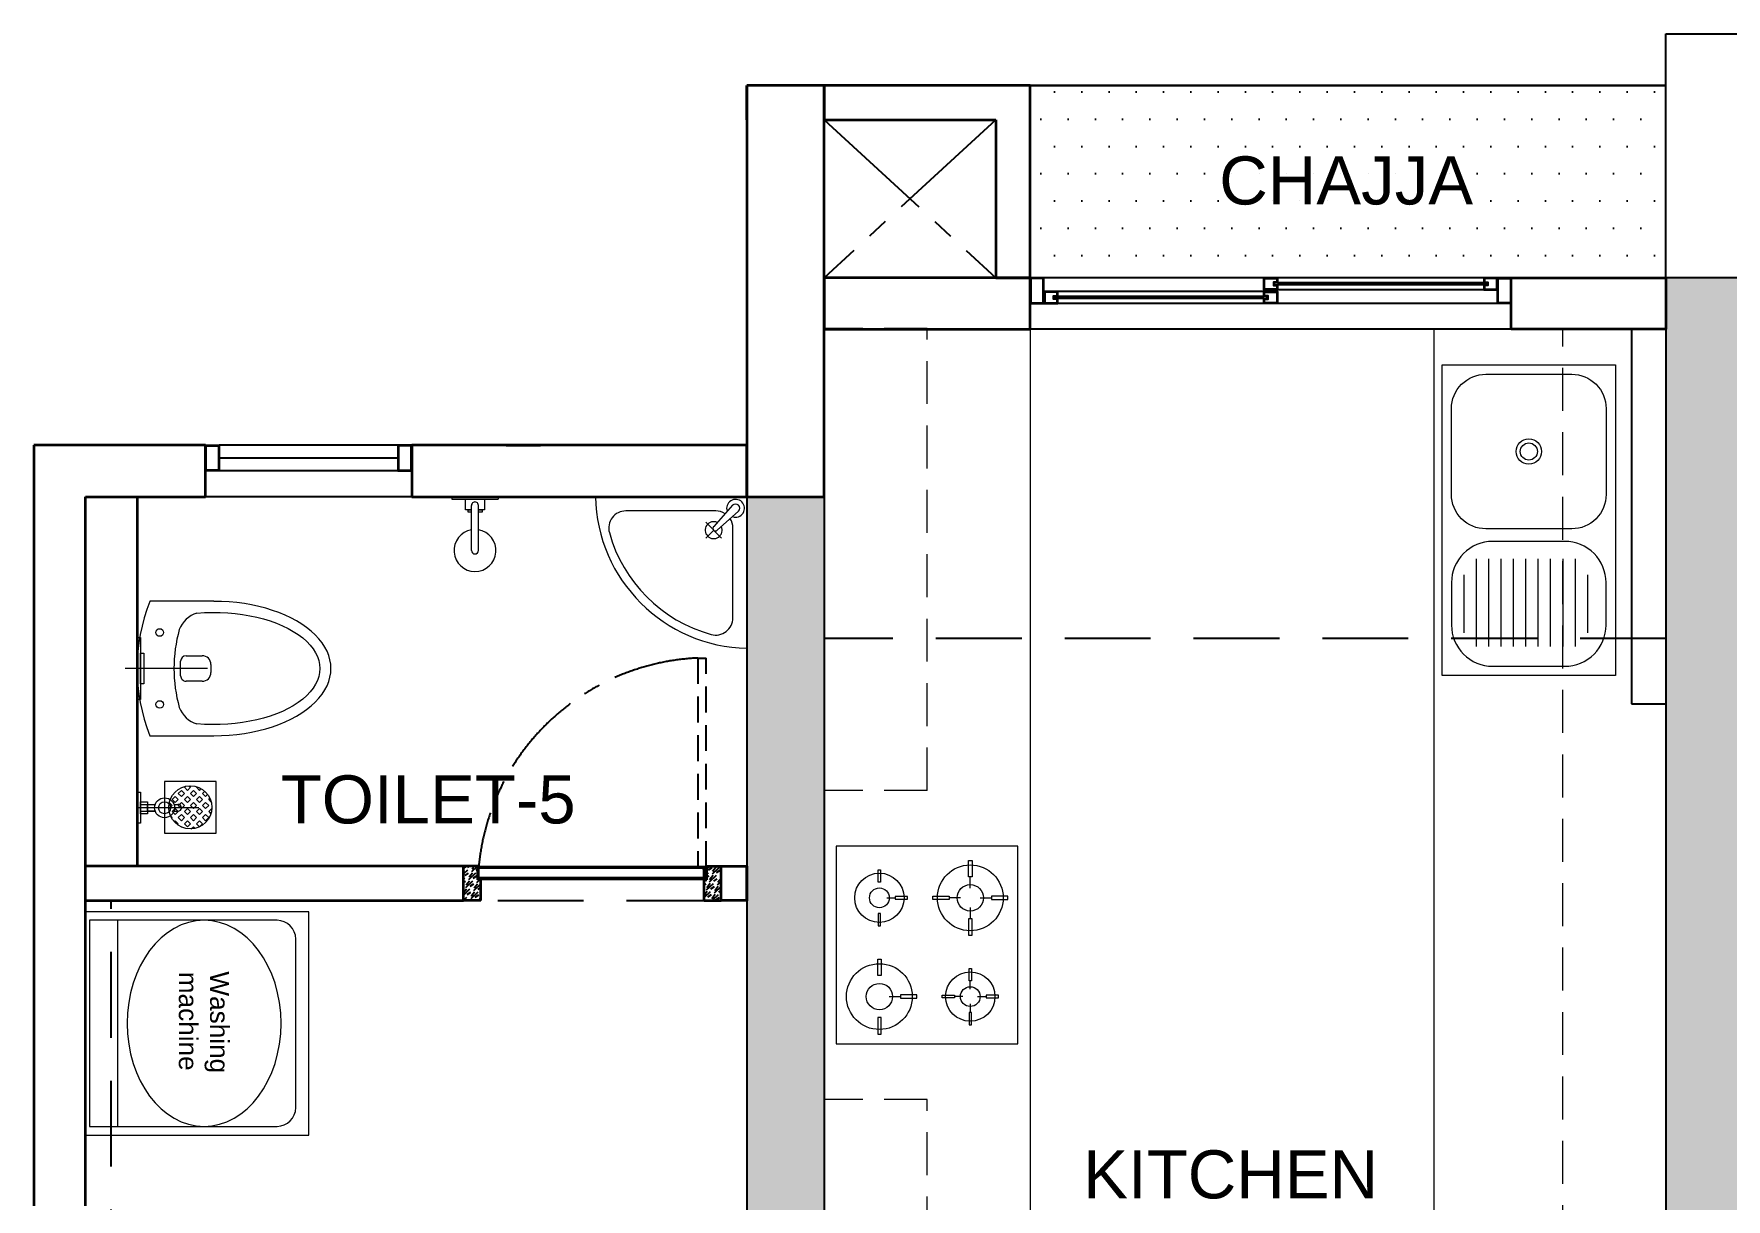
# Model space of a CAD drawing. Header units: millimetres. Extents: x -23425674 to -23407184, y -1327092 to -1312459.
# Drawn here: x -23425674 to -23420749, y -1315851 to -1312459 of the extents above; entities that cross this region are included whole.
import ezdxf
from ezdxf.enums import TextEntityAlignment as Align

# ---------------------------------------------------------------- set-up
doc = ezdxf.new("R2010")
doc.units = ezdxf.units.MM
doc.header["$LTSCALE"] = 1000
doc.header["$MEASUREMENT"] = 0
for name, pattern in [('CENTER', [2, 1.25, -0.25, 0.25, -0.25]), ('CENTER2', [1.125, 0.75, -0.125, 0.125, -0.125]), ('DASHED', [0.75, 0.5, -0.25]), ('DASHED2', [0.375, 0.25, -0.125]), ('DOT', [0.25, 0, -0.25]), ('HIDDEN', [0.375, 0.25, -0.125])]:
    doc.linetypes.add(name, pattern=pattern)
for name, color, linetype, lineweight in [('A-_WALL----_E-_', 7, 'Continuous', 35), ('FUN', 25, 'Continuous', 9), ('FURN', 53, 'Continuous', 9), ('Furniture', 8, 'Continuous', 9), ('wall', 7, 'Continuous', 35)]:
    doc.layers.add(name, color=color, linetype=linetype, lineweight=lineweight)
for name, color, linetype in [('BEAM1', 253, 'DASHED'), ('CHAJJA', 252, 'Continuous'), ('door', 8, 'Continuous'), ('FINS', 7, 'Continuous'), ('SPA- CHAJA', 252, 'HIDDEN'), ('TEXT_ROOM_NAME', 7, 'Continuous'), ('typical - Column', 7, 'Continuous'), ('typical - Column_hatch', 8, 'Continuous'), ('VOID', 8, 'CENTER2'), ('WINDOW', 8, 'Continuous')]:
    doc.layers.add(name, color=color, linetype=linetype)
doc.styles.add('ARIAL', font='arial.ttf')

msp = doc.modelspace()

# ---------------------------------------------------------------- hatches: boundary and pattern name
at = {"extrusion": (6.20937e-07, -1.06738e-07, 1)}
h = msp.add_hatch(dxfattribs=at)
h.set_pattern_fill('WOOD1', color=252, scale=25, angle=110, style=0, pattern_type=2)
h.set_pattern_definition([(213.1301, (38940.3556, 5886.435), (72.6361439818, 53.3759364082), [12.5, -112.5]), (223.4349, (38938.438, 5903.096), (-32.0428426635, -14.9417809586), [27.95085, -27.95085]), (231.5651, (38926.692, 5907.371), (-40.59328889, -38.434151319), [15.8114, -63.24555])])
h.paths.add_polyline_path([(-23424381.4, -1314881.7), (-23424423.4, -1314881.7), (-23424423.4, -1314981.7), (-23424373.4, -1314981.7), (-23424373.4, -1314922), (-23424381.4, -1314922)])
h = msp.add_hatch(dxfattribs=at)
h.set_pattern_fill('WOOD1', color=252, scale=25, angle=110, style=0, pattern_type=2)
h.set_pattern_definition([(213.1301, (38940.3255, 6586.435), (72.6361439818, 53.3759364082), [12.5, -112.5]), (223.4349, (38938.408, 6603.096), (-32.0428426635, -14.9417809586), [27.95085, -27.95085]), (231.5651, (38926.662, 6607.371), (-40.59328889, -38.434151319), [15.8114, -63.24555])])
h.paths.add_polyline_path([(-23423673.4, -1314881.7), (-23423715.4, -1314881.7), (-23423715.4, -1314922), (-23423717.4, -1314922), (-23423723.4, -1314922), (-23423723.4, -1314969.7), (-23423673.4, -1314969.7)])
h.paths.add_polyline_path([(-23423673.4, -1314969.7), (-23423723.4, -1314969.7), (-23423723.4, -1314981.7), (-23423685.4, -1314981.7), (-23423685.4, -1314981.7), (-23423673.4, -1314981.7)])
at = {"layer": 'FUN', "ltscale": 0.5}
h = msp.add_hatch(dxfattribs=at)
h.set_pattern_fill('SQUARE', color=1, scale=100, angle=-45)
h.set_pattern_definition([(315, (-26393528.746, 509895.243), (8.838834765, 8.838834765), [12.5, -12.5]), (45, (-26393528.746, 509895.243), (-8.838834765, 8.838834765), [12.5, -12.5])])
edge = h.paths.add_edge_path()
edge.add_arc((-23425218.6, -1314710.7), 63, -45, 315)
at = {"layer": 'SPA- CHAJA'}
h = msp.add_hatch(dxfattribs=at)
h.set_pattern_fill('DOTS', color=256, scale=50)
h.set_pattern_definition([(0, (-26809476.09, -1013225.56), (39.6875, 79.375), [0, -79.375])])
h.paths.add_polyline_path([(-23420698.8, -1313169.1), (-23417348.8, -1313169.1), (-23417348.8, -1312609.1), (-23420698.8, -1312609.1)])
h.paths.add_polyline_path([(-23422773.9, -1312609.1), (-23420923.8, -1312609.1), (-23420923.8, -1313169.1), (-23422773.9, -1313169.1)])
at = {"layer": 'typical - Column_hatch', "extrusion": (4.99673e-08, -3.10469e-07, 1)}
h = msp.add_hatch(color=256, dxfattribs=at)
h.dxf.hatch_style = 1
h.paths.add_polyline_path([(-23420923.8, -1313166.6), (-23420923.8, -1316106.6), (-23420698.8, -1316106.6), (-23420698.8, -1313166.6)])
at = {"layer": 'typical - Column_hatch'}
h = msp.add_hatch(color=256, dxfattribs=at)
h.dxf.hatch_style = 1
h.paths.add_polyline_path([(-23423598.8, -1316906.6), (-23423373.8, -1316906.6), (-23423373.8, -1313806.6), (-23423598.8, -1313806.6)])

# ---------------------------------------------------------------- linework, layer by layer
at = {"extrusion": (5.33688e-08, -4.74017e-09, 1)}
for p, q in [((-23424614.3, -1313656.6, 0), (-23425134.5, -1313656.6, 0)), ((-23424614.3, -1313731.6, 0), (-23425134.5, -1313731.6, 0)), ((-23424574.3, -1313806.6, 0), (-23425174.3, -1313806.6, 0))]:
    msp.add_line(p, q, dxfattribs=at)
at = {"extrusion": (5.33688e-08, -3.10469e-07, 1), "elevation": -0.8}
for points in [[(-23422774, -1313244.2), (-23422734, -1313244.2), (-23422734, -1313169.2), (-23422774, -1313169.2)], [(-23422772, -1313242.2), (-23422736, -1313242.2), (-23422736, -1313171.2), (-23422772, -1313171.2)], [(-23421374, -1313244.2), (-23421414, -1313244.2), (-23421414, -1313169.2), (-23421374, -1313169.2)], [(-23421376, -1313242.2), (-23421412, -1313242.2), (-23421412, -1313171.2), (-23421376, -1313171.2)]]:
    msp.add_lwpolyline(points, close=True, dxfattribs=at)
for points in [[(-23422054, -1313204.2), (-23422094, -1313204.2), (-23422094, -1313169.2), (-23422054, -1313169.2), (-23422054, -1313183.6), (-23422064, -1313183.6), (-23422064, -1313189.7), (-23422054, -1313189.7), (-23422054, -1313204.2), (-23422094, -1313204.2)], [(-23421454, -1313204.2), (-23421414, -1313204.2), (-23421414, -1313169.2), (-23421454, -1313169.2), (-23421454, -1313183.6), (-23421444, -1313183.6), (-23421444, -1313189.7), (-23421454, -1313189.7), (-23421454, -1313204.2), (-23421414, -1313204.2)], [(-23422694, -1313209.2), (-23422734, -1313209.2), (-23422734, -1313244.2), (-23422694, -1313244.2), (-23422694, -1313229.7), (-23422704, -1313229.7), (-23422704, -1313223.7), (-23422694, -1313223.7), (-23422694, -1313209.2), (-23422734, -1313209.2)], [(-23422094, -1313209.2), (-23422054, -1313209.2), (-23422054, -1313244.2), (-23422094, -1313244.2), (-23422094, -1313229.7), (-23422084, -1313229.7), (-23422084, -1313223.7), (-23422094, -1313223.7), (-23422094, -1313209.2), (-23422054, -1313209.2)]]:
    msp.add_lwpolyline(points, dxfattribs=at)
for points in [[(-23422092, -1313200.2), (-23422092, -1313173.2, -0.414214), (-23422090, -1313171.2), (-23422058, -1313171.2, -0.414214), (-23422056, -1313173.2), (-23422056, -1313181.6), (-23422066, -1313181.6), (-23422066, -1313191.7), (-23422058, -1313191.7, -0.414214), (-23422056, -1313193.7), (-23422056, -1313200.2, -0.414214), (-23422058, -1313202.2), (-23422090, -1313202.2, -0.414214)], [(-23421416, -1313200.2), (-23421416, -1313173.2, 0.414214), (-23421418, -1313171.2), (-23421450, -1313171.2, 0.414214), (-23421452, -1313173.2), (-23421452, -1313181.6), (-23421442, -1313181.6), (-23421442, -1313191.7), (-23421450, -1313191.7, 0.414214), (-23421452, -1313193.7), (-23421452, -1313200.2, 0.414214), (-23421450, -1313202.2), (-23421418, -1313202.2, 0.414214)], [(-23422732, -1313213.2), (-23422732, -1313240.2, 0.414214), (-23422730, -1313242.2), (-23422698, -1313242.2, 0.414214), (-23422696, -1313240.2), (-23422696, -1313231.7), (-23422706, -1313231.7), (-23422706, -1313221.7), (-23422698, -1313221.7, 0.414214), (-23422696, -1313219.7), (-23422696, -1313213.2, 0.414214), (-23422698, -1313211.2), (-23422730, -1313211.2, 0.414214)], [(-23422056, -1313213.2), (-23422056, -1313240.2, -0.414214), (-23422058, -1313242.2), (-23422090, -1313242.2, -0.414214), (-23422092, -1313240.2), (-23422092, -1313231.7), (-23422082, -1313231.7), (-23422082, -1313221.7), (-23422090, -1313221.7, -0.414214), (-23422092, -1313219.7), (-23422092, -1313213.2, -0.414214), (-23422090, -1313211.2), (-23422058, -1313211.2, -0.414214)]]:
    msp.add_lwpolyline(points, format="xyb", close=True, dxfattribs=at)
at = {"extrusion": (5.33688e-08, -4.74017e-09, 1), "elevation": -1.2}
for points in [[(-23425174.3, -1313731.6), (-23425174.3, -1313656.6), (-23425134.3, -1313656.6), (-23425134.3, -1313731.6), (-23425174.3, -1313731.6)], [(-23424614.3, -1313694.1), (-23425134.5, -1313694.1)], [(-23424574.3, -1313731.6), (-23424574.3, -1313656.6), (-23424614.3, -1313656.6), (-23424614.3, -1313731.6), (-23424574.3, -1313731.6)]]:
    msp.add_lwpolyline(points, dxfattribs=at)
for points in [[(-23425172.3, -1313729.6), (-23425172.3, -1313658.6), (-23425136.3, -1313658.6), (-23425136.3, -1313729.6)], [(-23424576.3, -1313729.6), (-23424576.3, -1313658.6), (-23424612.3, -1313658.6), (-23424612.3, -1313729.6)]]:
    msp.add_lwpolyline(points, close=True, dxfattribs=at)
at = {"layer": 'A-_WALL----_E-_', "extrusion": (1.06738e-07, 0, 1)}
for p, q in [((-23423373.8, -1312609.1, 0), (-23423598.8, -1312609.1, 0)), ((-23423598.8, -1312609.1, 0), (-23423598.8, -1313806.6, 0)), ((-23423373.8, -1313806.6, 0), (-23423373.8, -1312609.1, 0)), ((-23423598.8, -1313806.6, 0), (-23423373.8, -1313806.6, 0)), ((-23425524, -1314981.7, 0), (-23425524, -1314881.6, 0)), ((-23423598.8, -1314983.2, 0), (-23423598.8, -1314883.2, 0)), ((-23423598.8, -1314883.2, 0), (-23423598.8, -1314883.2, 0)), ((-23423598.8, -1314883.2, 0), (-23423598.8, -1314983.2, 0)), ((-23423598.6, -1314983.2, 0), (-23423598.6, -1314883.2, 0)), ((-23423598.6, -1314883.2, 0), (-23423598.6, -1314883.2, 0)), ((-23423598.6, -1314883.2, 0), (-23423598.6, -1314983.2, 0)), ((-23423598.8, -1314983.2, 0), (-23423598.8, -1314983.2, 0)), ((-23423598.6, -1314983.2, 0), (-23423598.6, -1314983.2, 0))]:
    msp.add_line(p, q, dxfattribs=at)
at = {"layer": 'A-_WALL----_E-_', "extrusion": (5.33688e-08, -4.74017e-09, 1)}
for p, q in [((-23423598.8, -1312709.3, 0), (-23423598.8, -1312609.1, 0)), ((-23423373.8, -1312609.1, 0), (-23423373.8, -1312709.1, 0)), ((-23422773.9, -1312609.1, 0), (-23423373.8, -1312609.1, 0)), ((-23422773.9, -1313169.2, 0), (-23422773.9, -1312609.1, 0)), ((-23423373.8, -1312709.1, 0), (-23422874, -1312709.1, 0)), ((-23422874, -1312709.1, 0), (-23422874, -1313169.2, 0)), ((-23422774, -1313169.2, 0), (-23423373.8, -1313169.2, 0)), ((-23423373.8, -1313169.2, 0), (-23423373.8, -1313319.1, 0)), ((-23422874, -1313169.2, 0), (-23422773.9, -1313169.2, 0)), ((-23422774, -1313319.2, 0), (-23422774, -1313169.2, 0)), ((-23421374.1, -1313319.1, 0), (-23421374.1, -1313169.1, 0)), ((-23421374.1, -1313169.1, 0), (-23420923.8, -1313169.1, 0)), ((-23420923.8, -1313169.1, 0), (-23420923.8, -1313319.1, 0)), ((-23423373.8, -1313319.1, 0), (-23423373.8, -1313319.1, 0)), ((-23423373.8, -1313319.1, 0), (-23422774, -1313319.2, 0)), ((-23423373.8, -1313319.1, 0), (-23423373.8, -1313319.1, 0)), ((-23420923.8, -1313319.1, 0), (-23421374.1, -1313319.1, 0)), ((-23425174.3, -1313656.6, 0), (-23425674, -1313656.6, 0)), ((-23425674, -1313656.6, 0), (-23425674, -1315871.1, 0)), ((-23425174.3, -1313806.6, 0), (-23425174.3, -1313656.6, 0)), ((-23424574.3, -1313656.6, 0), (-23424574.3, -1313806.6, 0)), ((-23423598.8, -1313656.6, 0), (-23424574.3, -1313656.6, 0)), ((-23424299.1, -1313656.6, 0), (-23424199.1, -1313656.6, 0)), ((-23423598.8, -1313806.6, 0), (-23423598.8, -1313656.6, 0)), ((-23425524, -1315871.1, 0), (-23425524, -1313806.6, 0)), ((-23425524, -1313806.6, 0), (-23425174.3, -1313806.6, 0)), ((-23424574.3, -1313806.6, 0), (-23423598.8, -1313806.6, 0)), ((-23424423.4, -1314881.6, 0), (-23425524, -1314881.6, 0)), ((-23424423.4, -1314981.7, 0), (-23424423.4, -1314881.6, 0)), ((-23425524, -1314981.7, 0), (-23424423.4, -1314981.7, 0))]:
    msp.add_line(p, q, dxfattribs=at)
at = {"layer": 'A-_WALL----_E-_'}
for p, q in [((-23423673.4, -1314881.7, 0), (-23423598.6, -1314881.7, 0)), ((-23423673.4, -1314981.7, 0), (-23423673.4, -1314881.7, 0)), ((-23423598.6, -1314881.7, 0), (-23423598.6, -1314981.7, 0)), ((-23423598.6, -1314981.7, 0), (-23423673.4, -1314981.7, 0))]:
    msp.add_line(p, q, dxfattribs=at)
at = {"layer": 'BEAM1', "linetype": 'DASHED2', "lineweight": -3}
for p, q in [((-23420923.7, -1314219.1, 0), (-23423373.7, -1314219.2, 0)), ((-23425448.9, -1317631.6, 0), (-23425448.9, -1314981.7, 0)), ((-23425448.9, -1314981.7, 0), (-23423598.7, -1314981.7, 0))]:
    msp.add_line(p, q, dxfattribs=at)
at = {"layer": 'CHAJJA', "extrusion": (1.06738e-07, 0, 1)}
msp.add_line((-23420923.8, -1312609.1, 0), (-23422774, -1312609.1, 0), dxfattribs=at)
at = {"layer": 'CHAJJA'}
msp.add_line((-23420923.8, -1312609.1, 0), (-23422773.9, -1312609.1, 0), dxfattribs=at)
at = {"layer": 'door', "linetype": 'HIDDEN', "ltscale": 0.3, "extrusion": (6.20937e-07, -1.06738e-07, 1)}
msp.add_line((-23423741.6, -1314276, 0), (-23423717.4, -1314276, 0), dxfattribs=at)
at = {"layer": 'door', "color": 8, "ltscale": 0.5, "extrusion": (6.20937e-07, -1.06738e-07, 1)}
for p, q in [((-23423717.4, -1314884.2, 0), (-23424379.4, -1314884.2, 0)), ((-23424379.4, -1314884.2, 0), (-23424379.4, -1314919.5, 0)), ((-23423717.4, -1314887.6, 0), (-23424379.4, -1314887.6, 0)), ((-23423724.7, -1314916.2, 0), (-23424379.4, -1314916.2, 0)), ((-23424379.4, -1314919.5, 0), (-23423717.4, -1314919.5, 0)), ((-23423724.7, -1314887.6, 0), (-23423724.7, -1314919.5, 0)), ((-23423721.1, -1314894.9, 0), (-23423721.1, -1314919.5, 0)), ((-23423717.4, -1314887.6, 0), (-23423717.4, -1314884.2, 0)), ((-23423717.4, -1314919.5, 0), (-23423717.4, -1314891.2, 0))]:
    msp.add_line(p, q, dxfattribs=at)
at = {"layer": 'door', "linetype": 'HIDDEN', "ltscale": 0.3, "extrusion": (6.20937e-07, -1.06738e-07, 1), "elevation": -14.4}
msp.add_lwpolyline([(-23423741.6, -1314276), (-23423741.6, -1314884.2), (-23423717.4, -1314884.2), (-23423717.4, -1314276)], dxfattribs=at)
at = {"layer": 'door', "color": 8, "ltscale": 0.5, "extrusion": (6.20937e-07, -1.06738e-07, 1)}
for radius in [3.64, 1.59]:
    msp.add_circle((-23423721.1, -1314891.2, -14.4), radius, dxfattribs=at)
at = {"layer": 'door', "linetype": 'CENTER', "ltscale": 0.2, "extrusion": (6.20937e-07, -1.06738e-07, 1)}
msp.add_arc((-23423710.6, -1314947.1, -14.4), 671.8, 92.648, 174.6314, dxfattribs=at)
at = {"layer": 'FINS', "extrusion": (-5.33688e-08, -3.10469e-07, 1)}
for p, q in [((-23420923.8, -1313169.1, 0), (-23420923.8, -1312459.1, 0)), ((-23420923.8, -1312459.1, 0), (-23420698.8, -1312459.1, 0)), ((-23420698.8, -1313169.1, 0), (-23420923.8, -1313169.1, 0))]:
    msp.add_line(p, q, dxfattribs=at)
at = {"layer": 'FINS', "extrusion": (5.33688e-08, -4.74017e-09, 1)}
msp.add_line((-23425449, -1313656.6, 0), (-23425674, -1313656.6, 0), dxfattribs=at)
at = {"layer": 'FUN', "color": 1, "ltscale": 0.5, "elevation": 0}
msp.add_lwpolyline([(-23425143.6, -1314785.7), (-23425143.6, -1314635.7), (-23425293.6, -1314635.7), (-23425293.6, -1314785.7)], close=True, dxfattribs=at)
at = {"layer": 'FUN', "color": 1, "ltscale": 0.5}
msp.add_circle((-23425218.6, -1314710.7, 0), 63, dxfattribs=at)
at = {"layer": 'FURN'}
for p, q in [((-23423373.8, -1316906.5, 0), (-23423373.7, -1313316.6, 0)), ((-23423373.7, -1313316.6, 0), (-23422774, -1313319.2, 0)), ((-23422774, -1313319.2, 0), (-23422773.8, -1316906.5, 0)), ((-23421599.3, -1313319.1, 0), (-23421598.9, -1316518.3, 0)), ((-23424039.3, -1313806.6, 0), (-23423598.2, -1313806.6, 0)), ((-23423640.4, -1313831.3, 0), (-23423695.4, -1313893.2, 0)), ((-23423689.4, -1313847.8, 0), (-23423950.8, -1313847.8, 0)), ((-23423718.5, -1313880.7, 0), (-23423672.3, -1313926.9, 0)), ((-23423684.8, -1313903.8, 0), (-23423623, -1313848.8, 0)), ((-23423695.4, -1313903.8, 0), (-23423718.5, -1313926.9, 0)), ((-23423639.4, -1314159.2, 0), (-23423639.4, -1313897.8, 0)), ((-23425150.3, -1314111, 0), (-23425336.2, -1314111, 0)), ((-23425373.5, -1314396.6, 0), (-23425373.5, -1314216.6, 0)), ((-23425373.5, -1314216.6, 0), (-23425363.5, -1314216.6, 0)), ((-23425373.5, -1314396.6, 0), (-23425373.5, -1314216.6, 0)), ((-23425373.5, -1314216.6, 0), (-23425363.5, -1314216.6, 0)), ((-23425363.5, -1314216.6, 0), (-23425363.5, -1314396.6, 0)), ((-23425363.5, -1314216.6, 0), (-23425363.5, -1314396.6, 0)), ((-23425363.5, -1314351.6, 0), (-23425363.5, -1314261.6, 0)), ((-23425363.5, -1314261.6, 0), (-23425353.5, -1314261.6, 0)), ((-23425363.5, -1314351.6, 0), (-23425363.5, -1314261.6, 0)), ((-23425363.5, -1314261.6, 0), (-23425353.5, -1314261.6, 0)), ((-23425353.5, -1314261.6, 0), (-23425353.5, -1314351.6, 0)), ((-23425353.5, -1314261.6, 0), (-23425353.5, -1314351.6, 0)), ((-23425246.7, -1314327.9, 0), (-23425246.7, -1314285.2, 0)), ((-23425231, -1314269.5, 0), (-23425184, -1314269.5, 0)), ((-23425168.5, -1314306.6, 0), (-23425408.5, -1314306.5, 0)), ((-23425168.5, -1314306.6, 0), (-23425373.5, -1314306.6, 0)), ((-23425158.6, -1314294.9, 0), (-23425158.6, -1314318.2, 0)), ((-23425353.5, -1314351.6, 0), (-23425363.5, -1314351.6, 0)), ((-23425353.5, -1314351.6, 0), (-23425363.5, -1314351.6, 0)), ((-23425184, -1314343.6, 0), (-23425231, -1314343.6, 0)), ((-23425363.5, -1314396.6, 0), (-23425373.5, -1314396.6, 0)), ((-23425363.5, -1314396.6, 0), (-23425373.5, -1314396.6, 0)), ((-23425336.2, -1314502.1, 0), (-23425150.3, -1314502.1, 0)), ((-23425150.3, -1314502.1, 0), (-23425150.3, -1314502.1, 0)), ((-23425373.5, -1314757, 0), (-23425373.5, -1314667, 0)), ((-23425373.5, -1314667, 0), (-23425363.5, -1314667, 0)), ((-23425373.5, -1314757, 0), (-23425373.5, -1314667, 0)), ((-23425373.5, -1314667, 0), (-23425363.5, -1314667, 0)), ((-23425363.5, -1314667, 0), (-23425363.5, -1314757, 0)), ((-23425363.5, -1314667, 0), (-23425363.5, -1314757, 0)), ((-23425193.5, -1314712, 0), (-23425373.5, -1314712, 0)), ((-23425363.5, -1314729.5, 0), (-23425363.5, -1314694.5, 0)), ((-23425363.5, -1314694.5, 0), (-23425343.5, -1314694.5, 0)), ((-23425363.5, -1314702, 0), (-23425320.8, -1314702, 0)), ((-23425363.5, -1314722, 0), (-23425320.8, -1314722, 0)), ((-23425343.5, -1314694.5, 0), (-23425343.5, -1314729.5, 0)), ((-23425343.5, -1314722, 0), (-23425343.5, -1314702, 0)), ((-23425343.5, -1314702, 0), (-23425320.8, -1314702, 0)), ((-23425320.8, -1314722, 0), (-23425343.5, -1314722, 0)), ((-23425266.3, -1314702, 0), (-23425254.5, -1314702, 0)), ((-23425266.3, -1314722, 0), (-23425254.5, -1314722, 0)), ((-23425363.5, -1314757, 0), (-23425373.5, -1314757, 0)), ((-23425363.5, -1314757, 0), (-23425373.5, -1314757, 0)), ((-23425343.5, -1314729.5, 0), (-23425363.5, -1314729.5, 0)), ((-23424874, -1315014.5, 0), (-23425524, -1315014.5, 0)), ((-23424874, -1315664.5, 0), (-23424874, -1315014.5, 0)), ((-23424966.2, -1315039.5, 0), (-23425511.7, -1315039.5, 0)), ((-23425511.7, -1315039.5, 0), (-23425511.7, -1315639.5, 0)), ((-23424911.7, -1315584.9, 0), (-23424911.7, -1315094, 0)), ((-23425524, -1315664.5, 0), (-23424874, -1315664.5, 0)), ((-23425511.7, -1315639.5, 0), (-23424966.2, -1315639.5, 0))]:
    msp.add_line(p, q, dxfattribs=at)
at = {"layer": 'FURN', "color": 252, "lineweight": 0}
for p, q in [((-23424457.2, -1313806.6, 0), (-23424457.2, -1313813.5, 0)), ((-23424457.2, -1313806.6, 0), (-23424323, -1313806.6, 0)), ((-23424457.2, -1313813.5, 0), (-23424323, -1313813.5, 0)), ((-23424400.1, -1313963.1, 0), (-23424400.1, -1313831.6, 0)), ((-23424380.1, -1313963.1, 0), (-23424380.1, -1313831.6, 0)), ((-23424323, -1313806.6, 0), (-23424323, -1313813.5, 0))]:
    msp.add_line(p, q, dxfattribs=at)
at = {"layer": 'FURN', "ltscale": 0.5}
for p, q in [((-23421476.1, -1313987.6, 0), (-23421476.1, -1314242.7, 0)), ((-23421440.2, -1313987.6, 0), (-23421440.2, -1314242.7, 0)), ((-23421404.2, -1313987.6, 0), (-23421404.2, -1314242.7, 0)), ((-23421368.2, -1313987.6, 0), (-23421368.2, -1314242.7, 0)), ((-23421332.3, -1313987.6, 0), (-23421332.3, -1314242.7, 0)), ((-23421296.3, -1313987.6, 0), (-23421296.3, -1314242.7, 0)), ((-23421260.4, -1313987.6, 0), (-23421260.4, -1314242.7, 0)), ((-23421224.4, -1313987.6, 0), (-23421224.4, -1314242.7, 0)), ((-23421188.5, -1313987.6, 0), (-23421188.5, -1314242.7, 0)), ((-23421512.1, -1314033.6, 0), (-23421512.1, -1314202.6, 0)), ((-23421152.5, -1314033.6, 0), (-23421152.5, -1314202.6, 0))]:
    msp.add_line(p, q, dxfattribs=at)
at = {"layer": 'FURN', "color": 252, "lineweight": 5, "ltscale": 0.5}
for p, q in [((-23422809.9, -1314824.1, 0), (-23423339.2, -1314824.1, 0)), ((-23423339.2, -1314824.1, 0), (-23423339.2, -1315399.1, 0)), ((-23422809.9, -1315399.1, 0), (-23422809.9, -1314824.1, 0)), ((-23422953.5, -1314865, 0), (-23422943.5, -1314865, 0)), ((-23422953.5, -1314912.7, 0), (-23422953.5, -1314865, 0)), ((-23422943.5, -1314865, 0), (-23422943.5, -1314912.7, 0)), ((-23423216.9, -1314892.2, 0), (-23423209.4, -1314892.2, 0)), ((-23423216.9, -1314928.1, 0), (-23423216.9, -1314892.2, 0)), ((-23423209.4, -1314892.2, 0), (-23423209.4, -1314928.1, 0)), ((-23422943.5, -1314912.7, 0), (-23422953.5, -1314912.7, 0)), ((-23422948.5, -1314945.7, 0), (-23422948.5, -1314912.7, 0)), ((-23423209.4, -1314928.1, 0), (-23423216.9, -1314928.1, 0)), ((-23423191.8, -1314974.1, 0), (-23423167.1, -1314974.1, 0)), ((-23423131.3, -1314970.3, 0), (-23423167.1, -1314970.3, 0)), ((-23423167.1, -1314970.3, 0), (-23423167.1, -1314977.8, 0)), ((-23423131.3, -1314977.8, 0), (-23423131.3, -1314970.3, 0)), ((-23423057.5, -1314979.1, 0), (-23423057.5, -1314969.1, 0)), ((-23423057.5, -1314969.1, 0), (-23423009.8, -1314969.1, 0)), ((-23423009.8, -1314969.1, 0), (-23423009.8, -1314979.1, 0)), ((-23422976.9, -1314974.1, 0), (-23423009.8, -1314974.1, 0)), ((-23422920.1, -1314974.1, 0), (-23422887.1, -1314974.1, 0)), ((-23422839.4, -1314969.1, 0), (-23422887.1, -1314969.1, 0)), ((-23422887.1, -1314969.1, 0), (-23422887.1, -1314979.1, 0)), ((-23422839.4, -1314979.1, 0), (-23422839.4, -1314969.1, 0)), ((-23425524, -1315014.5, 0), (-23425524, -1315664.5, 0)), ((-23423209.4, -1315020, 0), (-23423216.9, -1315020, 0)), ((-23423216.9, -1315020, 0), (-23423216.9, -1315055.9, 0)), ((-23423209.4, -1315055.9, 0), (-23423209.4, -1315020, 0)), ((-23423167.1, -1314977.8, 0), (-23423131.3, -1314977.8, 0)), ((-23423009.8, -1314979.1, 0), (-23423057.5, -1314979.1, 0)), ((-23422948.5, -1315002.4, 0), (-23422948.5, -1315035.4, 0)), ((-23422887.1, -1314979.1, 0), (-23422839.4, -1314979.1, 0)), ((-23425511.7, -1315039.5, 0), (-23425511.7, -1315639.5, 0)), ((-23425429.9, -1315039.5, 0), (-23425511.7, -1315039.5, 0)), ((-23425429.9, -1315639.5, 0), (-23425429.9, -1315039.5, 0)), ((-23425429.9, -1315639.5, 0), (-23425429.9, -1315039.5, 0)), ((-23423216.9, -1315055.9, 0), (-23423209.4, -1315055.9, 0)), ((-23422943.5, -1315035.4, 0), (-23422953.5, -1315035.4, 0)), ((-23422953.5, -1315035.4, 0), (-23422953.5, -1315083.1, 0)), ((-23422943.5, -1315083.1, 0), (-23422943.5, -1315035.4, 0)), ((-23422953.5, -1315083.1, 0), (-23422943.5, -1315083.1, 0)), ((-23423218.1, -1315152.5, 0), (-23423208.1, -1315152.5, 0)), ((-23423218.1, -1315200.2, 0), (-23423218.1, -1315152.5, 0)), ((-23423208.1, -1315152.5, 0), (-23423208.1, -1315200.2, 0)), ((-23423208.1, -1315200.2, 0), (-23423218.1, -1315200.2, 0)), ((-23422952.2, -1315179.7, 0), (-23422944.7, -1315179.7, 0)), ((-23422952.2, -1315215.6, 0), (-23422952.2, -1315179.7, 0)), ((-23422944.7, -1315215.6, 0), (-23422952.2, -1315215.6, 0)), ((-23422948.5, -1315240.3, 0), (-23422948.5, -1315215.6, 0)), ((-23422944.7, -1315179.7, 0), (-23422944.7, -1315215.6, 0)), ((-23423184.7, -1315261.6, 0), (-23423151.8, -1315261.6, 0)), ((-23423104.1, -1315256.6, 0), (-23423151.8, -1315256.6, 0)), ((-23423151.8, -1315256.6, 0), (-23423151.8, -1315266.6, 0)), ((-23423151.8, -1315266.6, 0), (-23423104.1, -1315266.6, 0)), ((-23423104.1, -1315266.6, 0), (-23423104.1, -1315256.6, 0)), ((-23423030.3, -1315265.3, 0), (-23423030.3, -1315257.8, 0)), ((-23423030.3, -1315257.8, 0), (-23422994.4, -1315257.8, 0)), ((-23422994.4, -1315265.3, 0), (-23423030.3, -1315265.3, 0)), ((-23422994.4, -1315257.8, 0), (-23422994.4, -1315265.3, 0)), ((-23422969.8, -1315261.6, 0), (-23422994.4, -1315261.6, 0)), ((-23422927.2, -1315261.6, 0), (-23422902.5, -1315261.6, 0)), ((-23422866.7, -1315257.8, 0), (-23422902.5, -1315257.8, 0)), ((-23422902.5, -1315257.8, 0), (-23422902.5, -1315265.3, 0)), ((-23422902.5, -1315265.3, 0), (-23422866.7, -1315265.3, 0)), ((-23422866.7, -1315265.3, 0), (-23422866.7, -1315257.8, 0)), ((-23422944.7, -1315307.5, 0), (-23422952.2, -1315307.5, 0)), ((-23422952.2, -1315307.5, 0), (-23422952.2, -1315343.4, 0)), ((-23422948.5, -1315282.9, 0), (-23422948.5, -1315307.5, 0)), ((-23422944.7, -1315343.4, 0), (-23422944.7, -1315307.5, 0)), ((-23423208.1, -1315322.9, 0), (-23423218.1, -1315322.9, 0)), ((-23423218.1, -1315322.9, 0), (-23423218.1, -1315370.6, 0)), ((-23423208.1, -1315370.6, 0), (-23423208.1, -1315322.9, 0)), ((-23422952.2, -1315343.4, 0), (-23422944.7, -1315343.4, 0)), ((-23423339.2, -1315399.1, 0), (-23422809.9, -1315399.1, 0)), ((-23423218.1, -1315370.6, 0), (-23423208.1, -1315370.6, 0)), ((-23425511.7, -1315639.5, 0), (-23425429.9, -1315639.5, 0))]:
    msp.add_line(p, q, dxfattribs=at)
at = {"layer": 'FURN', "ltscale": 0.5, "elevation": 0}
msp.add_lwpolyline([(-23421071, -1313423), (-23421071, -1314327), (-23421575, -1314327), (-23421575, -1313423)], close=True, dxfattribs=at)
for points in [[(-23421098, -1313550), (-23421098, -1313800, -0.414214), (-23421198, -1313900), (-23421448, -1313900, -0.414214), (-23421548, -1313800), (-23421548, -1313550, -0.414214), (-23421448, -1313450), (-23421198, -1313450, -0.414214)], [(-23421098, -1314180), (-23421098, -1314056.7, 0.414214), (-23421218, -1313936.7), (-23421428, -1313936.7, 0.414214), (-23421548, -1314056.7), (-23421548, -1314180, 0.414214), (-23421428, -1314300), (-23421218, -1314300, 0.414214)]]:
    msp.add_lwpolyline(points, format="xyb", close=True, dxfattribs=at)
at = {"layer": 'FURN', "color": 252, "lineweight": 0, "elevation": 0}
for points in [[(-23424400.1, -1313844.7), (-23424417.5, -1313844.7), (-23424417.5, -1313813.5), (-23424362.6, -1313813.5), (-23424362.6, -1313813.5)], [(-23424362.6, -1313813.5), (-23424362.6, -1313844.7), (-23424380.1, -1313844.7)], [(-23424400.1, -1313851.3), (-23424410.3, -1313851.3), (-23424410.3, -1313844.7), (-23424400.1, -1313844.7)], [(-23424380.1, -1313844.7), (-23424368.7, -1313844.7), (-23424368.7, -1313851.3), (-23424380.1, -1313851.3)]]:
    msp.add_lwpolyline(points, dxfattribs=at)
at = {"layer": 'FURN', "ltscale": 0.5}
for radius in [37, 25]:
    msp.add_circle((-23421323, -1313675, 0), radius, dxfattribs=at)
at = {"layer": 'FURN'}
for centre, radius in [((-23425307.6, -1314201.8, 0), 11.1), ((-23425307.6, -1314411.3, 0), 11.1), ((-23425293.5, -1314712, 0), 29), ((-23425293.5, -1314712, 0), 17.5)]:
    msp.add_circle(centre, radius, dxfattribs=at)
at = {"layer": 'FURN', "color": 252, "lineweight": 5, "ltscale": 0.5}
for centre, radius in [((-23423213.1, -1314974.1, 0), 71.8), ((-23422948.5, -1314974.1, 0), 95.8), ((-23423213.1, -1314974.1, 0), 28.8), ((-23422948.5, -1314974.1, 0), 38.4), ((-23423213.1, -1315261.6, 0), 95.8), ((-23422948.5, -1315261.6, 0), 71.8), ((-23423213.1, -1315261.6, 0), 38.4), ((-23422948.5, -1315261.6, 0), 28.8)]:
    msp.add_circle(centre, radius, dxfattribs=at)
at = {"layer": 'FURN', "color": 252, "lineweight": 0}
for centre, radius, start, end in [((-23424390.1, -1313831.6, 0), 10, 0, 180.0012), ((-23424390.1, -1313963.1, 0), 61.1, 99.4262, 80.5738), ((-23424390.1, -1313963.1, 0), 10, 180, 0)]:
    msp.add_arc(centre, radius, start, end, dxfattribs=at)
at = {"layer": 'FURN'}
for centre, radius, start, end in [((-23423589.4, -1313797.8, 0), 450, 181.1255, 268.8745), ((-23423631.7, -1313840.1, 0), 25.9, 250.0605, 199.9395), ((-23423631.7, -1313840.1, 0), 12.3, 315.0001, 134.9999), ((-23423950.8, -1313897.8, 0), 50, 90, 195.466), ((-23423695.4, -1313903.8, 0), 24.7, 64.9762, 25.0238), ((-23423689.4, -1313897.8, 0), 50, 57.0207, 90), ((-23423689.4, -1313897.8, 0), 50, 360, 32.9793), ((-23423589.4, -1313797.8, 0), 425, 195.466, 254.534), ((-23423690.1, -1313898.5, 0), 7.52, 135, 315), ((-23424842.7, -1314306.6, 0), 530.8, 158.3843, 201.6133), ((-23425175.6, -1314222.3, 0), 80.6, 107.2954, 158.8784), ((-23423689.4, -1314159.2, 0), 50, 254.534, 360), ((-23424842.7, -1314306.6, 0), 423.4, 164.4768, 195.5208), ((-23425231, -1314285.2, 0), 15.7, 89.9988, 179.9988), ((-23425184, -1314294.9, 0), 25.4, 359.9988, 89.9988), ((-23425231, -1314327.9, 0), 15.7, 179.9988, 269.9988), ((-23425184, -1314318.2, 0), 25.4, 269.9988, 359.9988), ((-23425175.6, -1314390.9, 0), 80.6, 201.1192, 252.7022), ((-23425254.5, -1314712, 0), 10, 270, 90), ((-23424966.2, -1315094, 0), 54.5, 0, 90), ((-23424966.2, -1315584.9, 0), 54.5, 270, 360)]:
    msp.add_arc(centre, radius, start, end, dxfattribs=at)
at = {"layer": 'FURN', "extrusion": (0, 0, -1)}
for centre, major_axis, ratio, start_param, end_param in [((-23425150.3, -1314306.6, 0), (308.9, 0), 0.528698, 4.552353, 8.014018), ((-23425178.5, -1315339.5, 0), (0, -300), 0.74685, -1.570796, 4.712389)]:
    msp.add_ellipse(centre, major_axis=major_axis, ratio=ratio, start_param=start_param, end_param=end_param, dxfattribs=at)
at = {"layer": 'FURN'}
msp.add_ellipse((-23425150.3, -1314306.6, 0), major_axis=(341.1, 0), ratio=0.573255, start_param=4.712376, end_param=7.854019, dxfattribs=at)
at = {"layer": 'Furniture', "linetype": 'HIDDEN', "ltscale": 0.5}
for p, q in [((-23423373.7, -1313316.6, 0), (-23423373.8, -1316906.5, 0)), ((-23423073.7, -1313316.6, 0), (-23423373.7, -1313316.6, 0)), ((-23423073.8, -1314661.6, 0), (-23423073.7, -1313316.6, 0)), ((-23421223.5, -1316556.6, 0), (-23421223.5, -1313318.7, 0)), ((-23421223.5, -1313318.7, 0), (-23420923.5, -1313319.1, 0)), ((-23420923.5, -1313319.1, 0), (-23420923.5, -1316106.5, 0)), ((-23423073.8, -1314661.6, 0), (-23423373.8, -1314661.6, 0)), ((-23423073.8, -1315561.6, 0), (-23423373.8, -1315561.6, 0)), ((-23423073.8, -1316906.5, 0), (-23423073.8, -1315561.6, 0))]:
    msp.add_line(p, q, dxfattribs=at)
at = {"layer": 'Furniture', "linetype": 'DOT', "lineweight": 0}
for p, q in [((-23425373.5, -1314638.4, 0), (-23425373.5, -1314762, 0)), ((-23425373.5, -1314762, 0), (-23425523.5, -1314762, 0))]:
    msp.add_line(p, q, dxfattribs=at)
at = {"layer": 'SPA- CHAJA', "linetype": 'Continuous'}
msp.add_line((-23422773.9, -1312609.1, 0), (-23420923.8, -1312609.1, 0), dxfattribs=at)
at = {"layer": 'typical - Column', "color": 0}
for p, q in [((-23420698.8, -1313169.1, 0), (-23420923.8, -1313169.1, 0)), ((-23420923.8, -1313169.1, 0), (-23420923.8, -1316109.1, 0)), ((-23423598.8, -1313806.6, 0), (-23423373.8, -1313806.6, 0)), ((-23423598.8, -1313806.6, 0), (-23423598.8, -1316906.6, 0)), ((-23423373.8, -1313806.6, 0), (-23423373.8, -1316906.6, 0))]:
    msp.add_line(p, q, dxfattribs=at)
at = {"layer": 'VOID', "ltscale": 0.5, "extrusion": (5.33688e-08, -4.74017e-09, 1)}
for p, q in [((-23423373.9, -1312709.1, 0), (-23422874.1, -1313169.2, 0)), ((-23422874, -1312709.1, 0), (-23423373.8, -1313169.2, 0))]:
    msp.add_line(p, q, dxfattribs=at)
at = {"layer": 'wall', "linetype": 'Continuous', "lineweight": -3, "ltscale": 0.5}
for p, q in [((-23421024, -1313319.2, 0), (-23421024, -1314409, 0.1)), ((-23421024, -1314409, 0.1), (-23420923.8, -1314409, 0.1))]:
    msp.add_line(p, q, dxfattribs=at)
at = {"layer": 'wall', "color": 6, "ltscale": 0.5}
msp.add_line((-23425373.5, -1313806.5, 0), (-23425373.5, -1314881.5, 0), dxfattribs=at)
at = {"layer": 'wall', "color": 1, "extrusion": (6.20937e-07, -1.06738e-07, 1)}
for p, q in [((-23424381.4, -1314881.7, 0), (-23424423.4, -1314881.7, 0)), ((-23424381.4, -1314922, 0), (-23424381.4, -1314881.7, 0)), ((-23424373.4, -1314922, 0), (-23424381.4, -1314922, 0)), ((-23424373.4, -1314981.7, 0), (-23424373.4, -1314922, 0)), ((-23423723.4, -1314922, 0), (-23423715.4, -1314922, 0)), ((-23423723.4, -1314981.7, 0), (-23423723.4, -1314922, 0)), ((-23423715.4, -1314922, 0), (-23423715.4, -1314881.7, 0)), ((-23423715.4, -1314881.7, 0), (-23423673.4, -1314881.7, 0)), ((-23424373.4, -1314981.7, 0), (-23424423.4, -1314981.7, 0)), ((-23423723.4, -1314981.7, 0), (-23423673.4, -1314981.7, 0))]:
    msp.add_line(p, q, dxfattribs=at)
at = {"layer": 'WINDOW', "ltscale": 0.5, "extrusion": (5.33688e-08, 3.10469e-07, 1)}
msp.add_line((-23421374, -1313169.2, 0), (-23422774, -1313169.2, 0), dxfattribs=at)
at = {"layer": 'WINDOW', "extrusion": (5.33688e-08, -3.10469e-07, 1)}
for p, q in [((-23421454, -1313183.6, 0), (-23422054, -1313183.6, 0)), ((-23421454, -1313189.7, 0), (-23422054, -1313189.7, 0)), ((-23422094, -1313209.2, 0), (-23422694, -1313209.2, 0)), ((-23422094, -1313223.7, 0), (-23422694, -1313223.7, 0)), ((-23422094, -1313229.7, 0), (-23422694, -1313229.7, 0)), ((-23421454, -1313204.2, 0), (-23422054, -1313204.2, 0))]:
    msp.add_line(p, q, dxfattribs=at)
at = {"layer": 'WINDOW', "ltscale": 0.5, "extrusion": (5.33688e-08, -3.10469e-07, 1)}
for p, q in [((-23421374, -1313244.2, 0), (-23422774, -1313244.2, 0)), ((-23421374, -1313319.2, 0), (-23422774, -1313319.2, 0))]:
    msp.add_line(p, q, dxfattribs=at)

# ---------------------------------------------------------------- texts
at = {"layer": 'FURN', "color": 252, "linetype": 'Continuous', "lineweight": -3, "style": 'ARIAL'}
for s, p in [('machine', (-23425251.9, -1315189.3, 0)), ('Washing', (-23425161, -1315188.1, 0))]:
    msp.add_text(s, height=54.55, rotation=270, dxfattribs=at).set_placement(p)
at = {"layer": 'TEXT_ROOM_NAME', "extrusion": (5.33688e-08, -4.74017e-09, 1), "style": 'ARIAL'}
for s, p in [('CHAJJA', (-23421854.5, -1312955.9, -1.2)), ('TOILET-5', (-23424526.4, -1314757.6, -1.2)), ('KITCHEN', (-23422190.7, -1315849.1, -1.3))]:
    msp.add_text(s, height=140, dxfattribs=at).set_placement(p, align=Align.CENTER)

doc.saveas('drawing.dxf')
